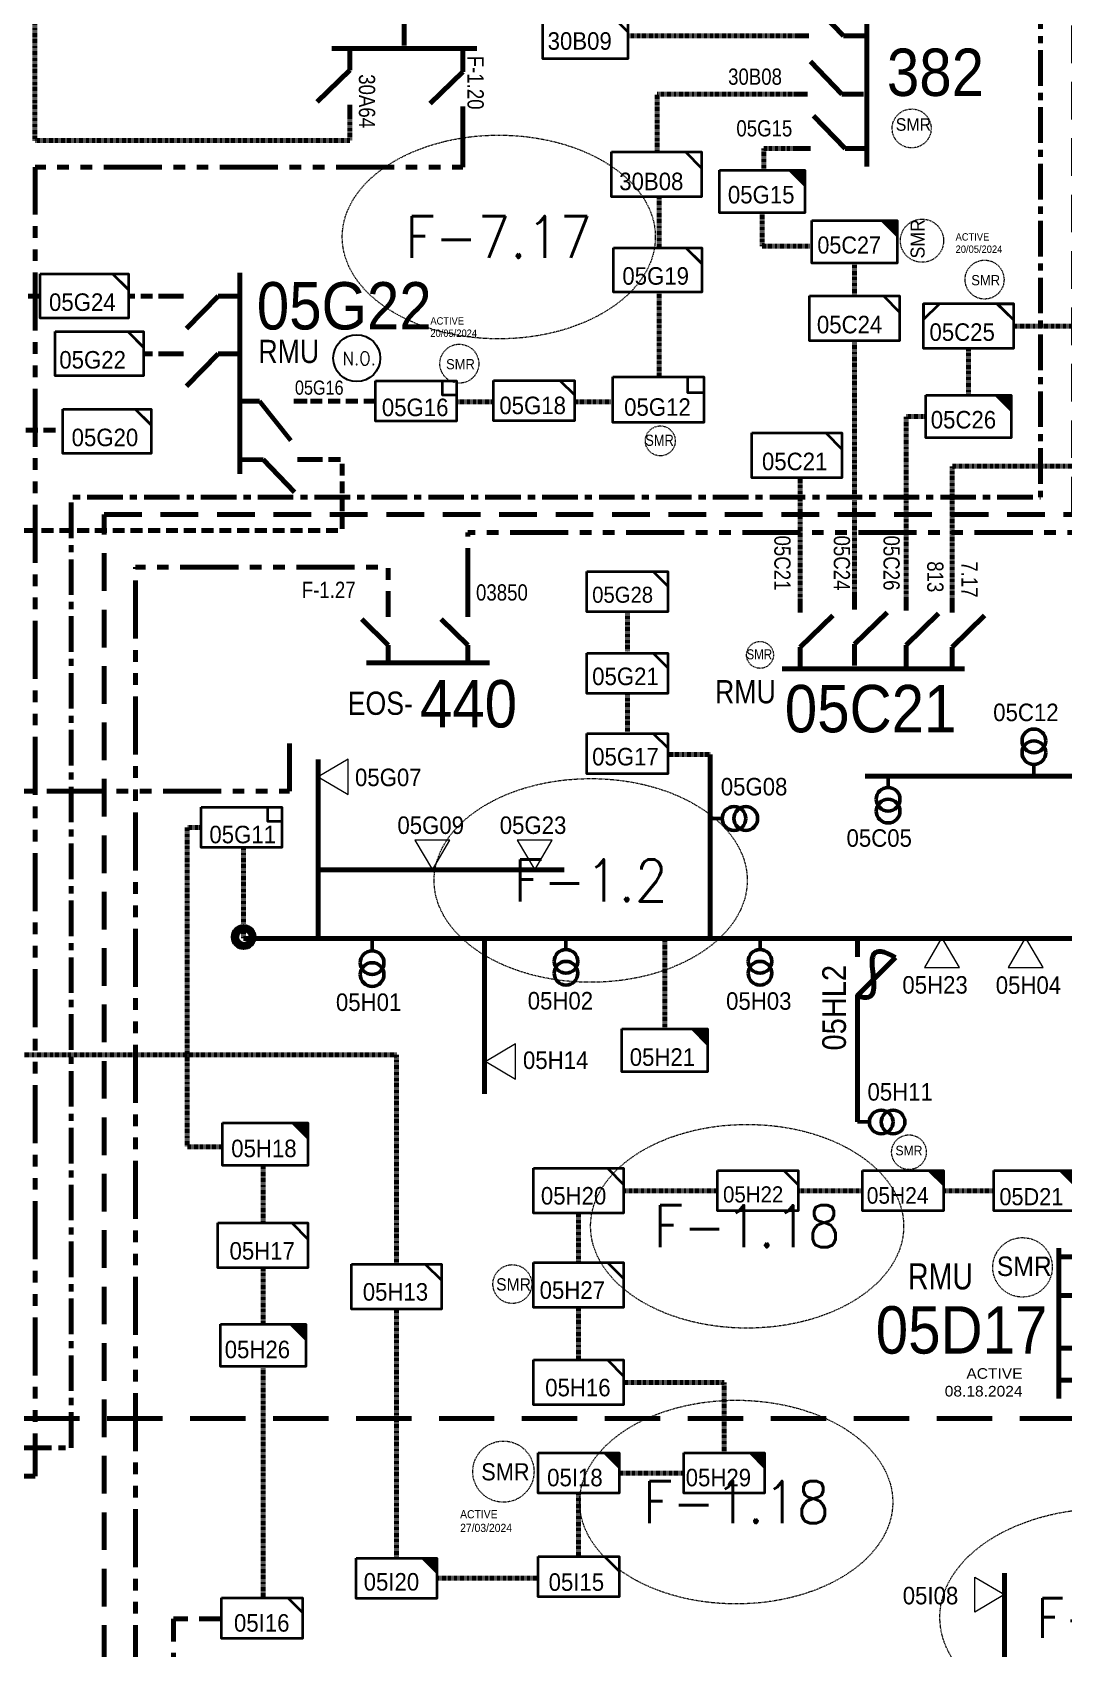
# Model space of a CAD drawing. Header units: metres. Extents: x 65984 to 144644, y -19036 to 23726.
# Drawn here: x 118147.8 to 118365.4, y 20412.6 to 20753.7 of the extents above; entities that cross this region are included whole.
import ezdxf
from ezdxf.enums import TextEntityAlignment as Align

# ---------------------------------------------------------------- set-up
doc = ezdxf.new("R2010")
doc.units = ezdxf.units.M
doc.header["$MEASUREMENT"] = 0
for name, pattern in [('( Center )', [2, 1.25, -0.25, 0.25, -0.25]), ('( Hidden )', [0.375, 0.25, -0.125]), ('( Phantom )', [2.5, 1.25, -0.25, 0.25, -0.25, 0.25, -0.25]), ('DGN Style 3', [0.013877, 0, -0.013877]), ('HIDDEN2', [2381.25, 1587.5, -793.75])]:
    doc.linetypes.add(name, pattern=pattern)
doc.layers.get('0').update_dxf_attribs({"color": 95, "lineweight": 40})
for name, color, linetype, lineweight in [('d_eos', 111, 'Continuous', 40), ('d_eos no', 121, 'Continuous', 40), ('d_fco', 5, 'Continuous', 40), ('d_fco text', 95, 'Continuous', 40), ('d_oh branch', 94, 'Continuous', 40), ('d_switch', 95, 'Continuous', 40), ('d_tf', 1, 'Continuous', 40), ('d_tf no', 6, 'Continuous', 40), ('d_tf_200', 1, 'Continuous', 40), ('d_ug cable', 95, 'Continuous', 40), ('d_ug main line', 95, 'Continuous', 40), ('d_unit sub', 7, 'Continuous', 40), ('FDR  1  05', 172, 'Continuous', 40), ('FDR  1  16', 234, 'Continuous', 40), ('fedr no', 95, 'Continuous', 40), ('Level 37', 7, 'Continuous', 0), ('O H MAIN FEEDER', 4, 'Continuous', 100), ('SW N O', 114, 'Continuous', 30)]:
    doc.layers.add(name, color=color, linetype=linetype, lineweight=lineweight)
doc.styles.add('NASKHF', font='naskhf.shx', dxfattribs={"height": 8})
doc.styles.get("Standard").update_dxf_attribs({"font": 'txt.shx'})
doc.styles.add('Style-Arial', font='arial.ttf')
doc.styles.add('Style-ENGINEERING', font='ENGINEERING.shx')
doc.styles.add('Style-msdefault', font='msdefault.shx')
doc.styles.add('Style-STANDARD', font='STANDARD.shx')

# ---------------------------------------------------------------- blocks, each defined once
blk = doc.blocks.new('TF_8')
at = {"color": 0, "linetype": 'ByBlock', "lineweight": -2}
blk.add_line((6.3, 4.95), (9.9, 1.35), dxfattribs=at)
blk.add_3dface([(-10.1, 4.95), (9.9, 4.95), (9.9, -5.05), (-10.1, -5.05)], dxfattribs=at)
blk = doc.blocks.new('TF3')
at = {"color": 0, "linetype": 'ByBlock', "lineweight": -2}
for p, q in [((11.3, 9), (18.3, 9)), ((18.3, 9), (18.3, 2))]:
    blk.add_line(p, q, dxfattribs=at)
at = {"color": 0, "linetype": 'ByBlock', "lineweight": -2, "flags": 128}
blk.add_lwpolyline([(18.3, 2), (11.3, 2), (11.3, 9)], dxfattribs=at)
at = {"color": 0, "linetype": 'ByBlock', "lineweight": -2}
blk.add_3dface([(-21.7, 9), (18.3, 9), (18.3, -11), (-21.7, -11)], dxfattribs=at)
blk = doc.blocks.new('TFU_25')
at = {"layer": 'd_tf_200', "color": 7, "linetype": 'Continuous', "lineweight": 53}
blk.add_line((0, 10), (0, 0), dxfattribs=at)
at = {"layer": 'd_tf_200', "color": 7, "linetype": 'Continuous', "lineweight": 53, "extrusion": (0, 0, -1)}
for centre in [(0, 30), (0, 20)]:
    blk.add_circle(centre, 10, dxfattribs=at)
blk = doc.blocks.new('exist.us-1000kva')
at = {"color": 0, "linetype": 'ByBlock', "lineweight": -2, "flags": 128}
blk.add_lwpolyline([(39.99, 12.92), (32.8, 20), (40, 20)], close=True, dxfattribs=at)
at = {"color": 0, "linetype": 'ByBlock', "lineweight": -2, "extrusion": (0, 0, -1)}
blk.add_solid([(-39.99, 12.92), (-32.8, 20), (-40, 20)], dxfattribs=at)
at = {"color": 0, "linetype": 'ByBlock', "lineweight": -2, "xscale": 2, "yscale": 2}
blk.add_blockref('TF_8', (20.2, 10.1), dxfattribs=at)
blk = doc.blocks.new('*U679')
at = {"layer": 'd_fco', "color": 7, "linetype": 'Continuous', "lineweight": 100}
blk.add_line((-4.6, 4.21), (-10.13, 4.21), dxfattribs=at)
at = {"layer": 'd_fco', "color": 7, "linetype": 'Continuous', "lineweight": 100, "extrusion": (0, 0, -1), "flags": 128}
blk.add_lwpolyline([(-13.02, 4.21), (-7.07, 4.21), (4.4, -7.26)], dxfattribs=at)
at = {"layer": 'd_fco', "color": 7, "linetype": 'Continuous', "lineweight": 100}
blk.add_open_spline([(-4.4, -7.26), (-13, 7.69), (11.58, -7.67), (7.07, 4.21)], degree=3, dxfattribs=at)
blk = doc.blocks.new('TFU_35')
at = {"layer": 'd_tf_200', "color": 111, "linetype": 'Continuous', "lineweight": 53}
blk.add_line((0, 10), (0, 0), dxfattribs=at)
at = {"layer": 'd_tf_200', "color": 111, "linetype": 'Continuous', "lineweight": 53, "extrusion": (0, 0, -1)}
for centre in [(0, 30), (0, 20)]:
    blk.add_circle(centre, 10, dxfattribs=at)
blk = doc.blocks.new('*U892')
at = {"layer": 'SW N O', "color": 3}
blk.add_circle((0, 0), 16.8, dxfattribs=at)
at = {"layer": 'SW N O', "color": 3, "style": 'Style-STANDARD'}
blk.add_text('N.O.', height=9.6, dxfattribs=at).set_placement((1.7, -0.2), align=Align.MIDDLE_CENTER)
blk = doc.blocks.new('*U1369')
at = {"layer": 'd_eos', "color": 7, "linetype": 'Continuous', "lineweight": 211, "ltscale": 0.514176}
for p, q in [((-1.79, 11.87), (2.52, 16.3)), ((-4.74, 13.55), (-4.74, -16.28)), ((-4.74, 11.87), (-1.79, 11.87)), ((2.93, 11.87), (4.72, 11.87)), ((-1.79, 4.2), (2.52, 8.64)), ((-4.74, 4.2), (-1.79, 4.2)), ((2.93, 4.2), (4.72, 4.2)), ((-1.79, -6.27), (2.52, -1.83)), ((-4.74, -6.27), (-1.79, -6.27)), ((2.93, -6.27), (4.72, -6.27)), ((-1.79, -12.63), (2.52, -8.19)), ((-4.74, -12.63), (-1.79, -12.63)), ((2.93, -12.63), (4.72, -12.63))]:
    blk.add_line(p, q, dxfattribs=at)
blk = doc.blocks.new('*U1649')
at = {"layer": 'd_unit sub', "color": 1, "linetype": 'Continuous', "lineweight": 40, "flags": 128}
blk.add_lwpolyline([(8.54, 1.23), (5.47, 4.25), (8.54, 4.25)], close=True, dxfattribs=at)
at = {"layer": 'd_unit sub', "color": 1, "linetype": 'Continuous', "lineweight": 40, "xscale": 0.8535245333131423, "yscale": 0.8535245333131423, "zscale": 0.3903911822581667, "rotation": 359.9999999999999}
blk.add_blockref('TF_8', (0.09, 0.03), dxfattribs=at)
blk = doc.blocks.new('TRA1_158')
at = {"layer": 'd_tf', "color": 31, "linetype": 'Continuous', "lineweight": 0, "ltscale": 0.000258695, "flags": 128}
blk.add_lwpolyline([(10, -16.98), (0, 0.02), (-10, -16.98)], close=True, dxfattribs=at)
blk = doc.blocks.new('TRA1_157')
at = {"layer": 'd_tf', "color": 31, "linetype": 'Continuous', "lineweight": 0, "ltscale": 0.000258695, "xscale": 1.000046566207833, "yscale": 1.000046566207833, "zscale": 1.000046566207833, "rotation": 180}
blk.add_blockref('TRA1_158', (0, 0), dxfattribs=at)
blk = doc.blocks.new('TRA1_160')
at = {"layer": 'd_tf', "color": 7, "linetype": 'Continuous', "lineweight": 0, "ltscale": 0.000258695, "flags": 128}
blk.add_lwpolyline([(10, -16.98), (0, 0.02), (-10, -16.98)], close=True, dxfattribs=at)
blk = doc.blocks.new('TRA1_159')
at = {"layer": 'd_tf', "color": 7, "linetype": 'Continuous', "lineweight": 0, "ltscale": 0.000258695, "xscale": 1.000046566207833, "yscale": 1.000046566207833, "zscale": 1.000046566207833, "rotation": 180}
blk.add_blockref('TRA1_160', (0, 0), dxfattribs=at)
blk = doc.blocks.new('*U2171')
at = {"layer": 'd_unit sub', "color": 13, "linetype": 'Continuous', "lineweight": 40, "flags": 128}
blk.add_lwpolyline([(8.54, 1.23), (5.47, 4.25), (8.54, 4.25)], close=True, dxfattribs=at)
at = {"layer": 'd_unit sub', "color": 13, "linetype": 'Continuous', "lineweight": 40, "xscale": 0.8535245333131423, "yscale": 0.8535245333131423, "zscale": 0.3903911822581667, "rotation": 359.9999999999999}
blk.add_blockref('TF_8', (0.09, 0.03), dxfattribs=at)
blk = doc.blocks.new('*U2269')
at = {"layer": 'd_unit sub', "color": 2, "linetype": 'Continuous', "lineweight": 40, "flags": 128}
for points in [[(-9.48, 1.38), (-6.07, 4.73), (-9.48, 4.73)], [(9.49, 1.32), (6.02, 4.73), (9.5, 4.73)]]:
    blk.add_lwpolyline(points, close=True, dxfattribs=at)
at = {"layer": 'd_unit sub', "color": 2, "linetype": 'Continuous', "lineweight": 40, "xscale": 0.94866334575076, "yscale": 0.94866334575076, "zscale": 0.4267622666565712, "rotation": 359.9999999999999}
blk.add_blockref('TF_8', (0.1, 0.04), dxfattribs=at)

msp = doc.modelspace()

# ---------------------------------------------------------------- linework, layer by layer
at = {"layer": 'd_eos', "color": 2, "linetype": 'Continuous', "lineweight": 211, "ltscale": 0.625574}
for p, q in [((118318.88, 20752.97), (118312.22, 20759.83)), ((118323.8, 20755.97), (118323.8, 20725.37)), ((118323.44, 20752.97), (118318.88, 20752.97)), ((118318.58, 20740.64), (118311.92, 20747.5)), ((118323.13, 20740.64), (118318.58, 20740.64)), ((118319.24, 20729.17), (118312.58, 20736.03)), ((118323.8, 20729.17), (118319.24, 20729.17)), ((118309.77, 20623.92), (118316.64, 20630.58)), ((118321.24, 20624.58), (118328.11, 20631.24)), ((118332.12, 20624.35), (118338.98, 20631.01)), ((118341.83, 20623.92), (118348.69, 20630.58)), ((118309.77, 20619.36), (118309.77, 20623.92)), ((118321.24, 20620.02), (118321.24, 20624.58)), ((118332.12, 20619.79), (118332.12, 20624.35)), ((118341.83, 20619.36), (118341.83, 20623.92)), ((118344.41, 20619.36), (118305.98, 20619.36))]:
    msp.add_line(p, q, dxfattribs=at)
at = {"layer": 'd_eos', "color": 1, "linetype": 'Continuous', "lineweight": 211, "ltscale": 0.625574}
for p, q in [((118226.23, 20750.93), (118226.23, 20755.49)), ((118311.58, 20752.97), (118308.82, 20752.97)), ((118241.57, 20750.26), (118210.97, 20750.26)), ((118214.76, 20750.27), (118214.76, 20745.71)), ((118238.57, 20749.9), (118238.57, 20745.35)), ((118214.76, 20745.71), (118207.9, 20739.05)), ((118238.57, 20745.35), (118231.7, 20738.69)), ((118214.76, 20738.41), (118214.76, 20735.65)), ((118238.57, 20738.05), (118238.57, 20735.28)), ((118311.28, 20740.64), (118308.51, 20740.64)), ((118311.95, 20729.17), (118309.18, 20729.17)), ((118191.53, 20660.5), (118191.53, 20702.91)), ((118179.68, 20698.02), (118176.91, 20698.02)), ((118186.97, 20698.01), (118180.31, 20691.15)), ((118191.53, 20698.02), (118186.97, 20698.02)), ((118179.68, 20685.85), (118176.91, 20685.85)), ((118186.97, 20685.85), (118180.31, 20678.99)), ((118191.53, 20685.85), (118186.97, 20685.85)), ((118191.11, 20675.83), (118195.67, 20675.83)), ((118195.67, 20675.83), (118202.33, 20667.51)), ((118202.97, 20675.83), (118205.73, 20675.83)), ((118191.89, 20663.49), (118196.45, 20663.5)), ((118196.45, 20663.5), (118203.11, 20656.63)), ((118203.74, 20663.5), (118206.51, 20663.5)), ((118309.77, 20631.21), (118309.77, 20633.98)), ((118321.24, 20631.88), (118321.24, 20634.64)), ((118332.12, 20631.65), (118332.12, 20634.41)), ((118341.83, 20631.21), (118341.83, 20633.98))]:
    msp.add_line(p, q, dxfattribs=at)
at = {"layer": 'd_eos', "color": 7, "linetype": 'Continuous', "lineweight": 211, "ltscale": 0.54966}
for p, q in [((118222.88, 20630.32), (118222.88, 20632.59)), ((118239.63, 20630.32), (118239.63, 20632.59)), ((118222.88, 20624.36), (118217.27, 20629.8)), ((118239.63, 20624.36), (118234.02, 20629.8)), ((118222.88, 20620.63), (118222.88, 20624.36)), ((118239.63, 20620.63), (118239.63, 20624.36)), ((118218.3, 20620.63), (118244.21, 20620.63))]:
    msp.add_line(p, q, dxfattribs=at)
at = {"layer": 'd_oh branch', "color": 7, "linetype": 'Continuous', "lineweight": 100}
for p, q in [((118208.11, 20600.22), (118208.11, 20562.46)), ((118290.8, 20562.46), (118290.8, 20601.27)), ((118208.11, 20576.92), (118259.96, 20576.92)), ((118243.17, 20562.46), (118243.17, 20529.62)), ((118321.87, 20523.71), (118321.86, 20547.58))]:
    msp.add_line(p, q, dxfattribs=at)
at = {"layer": 'd_oh branch', "color": 111, "linetype": 'Continuous', "lineweight": 100}
msp.add_line((118323.47, 20596.72), (118393.47, 20596.72), dxfattribs=at)
at = {"layer": 'd_oh branch', "color": 31, "linetype": 'Continuous', "lineweight": 100}
msp.add_line((118352.87, 20380.54), (118352.87, 20428.51), dxfattribs=at)
at = {"layer": 'd_ug cable', "color": 1, "linetype": 'DGN Style 3', "lineweight": 158}
for p, q in [((118321.24, 20704.98), (118321.24, 20698.06)), ((118321.24, 20688.56), (118321.24, 20634.64)), ((118309.77, 20633.98), (118309.77, 20659.63))]:
    msp.add_line(p, q, dxfattribs=at)
at = {"layer": 'd_ug cable', "color": 13, "linetype": '( Hidden )', "lineweight": 158, "ltscale": 10}
msp.add_line((118176.91, 20685.85), (118171.27, 20685.85), dxfattribs=at)
at = {"layer": 'd_ug cable', "color": 7, "linetype": 'DGN Style 3', "lineweight": 100}
for p, q in [((118273.31, 20631.37), (118273.31, 20622.95)), ((118273.31, 20614.13), (118273.31, 20605.72)), ((118290.8, 20601.27), (118281.85, 20601.27)), ((118192.35, 20581.62), (118192.35, 20562.46)), ((118281.25, 20562.46), (118281.25, 20543.34)), ((118196.46, 20502.45), (118196.46, 20514.4)), ((118196.46, 20481.07), (118196.46, 20492.94)), ((118196.46, 20423.26), (118196.46, 20472.07))]:
    msp.add_line(p, q, dxfattribs=at)
at = {"layer": 'd_ug cable', "color": 180, "linetype": 'DGN Style 3', "lineweight": 100}
for p, q in [((118322.91, 20509.21), (118309.38, 20509.21)), ((118263.03, 20494.06), (118263.03, 20504.5)), ((118224.6, 20484.23), (118224.6, 20431.67)), ((118271.56, 20449.62), (118285.19, 20449.62)), ((118233.14, 20427.41), (118254.49, 20427.41))]:
    msp.add_line(p, q, dxfattribs=at)
at = {"layer": 'd_ug cable', "color": 1, "linetype": 'DGN Style 3', "lineweight": 100, "flags": 128}
for points in [[(114677.82, 20018.71), (114677.82, 19903.39), (115244.76, 19903.39), (115244.76, 20560.1), (115296.31, 20560.1), (115296.31, 20924.47), (118370.71, 20924.47), (118370.71, 20662.09), (118341.83, 20662.09), (118341.83, 20633.98)], [(118273.41, 20752.97), (118308.82, 20752.97)], [(118308.51, 20740.64), (118279.63, 20740.64), (118279.63, 20728.45)], [(118310.56, 20729.17), (118302.11, 20729.17), (118302.11, 20724.6)], [(118280.02, 20718.95), (118280.02, 20708.2)], [(118301.73, 20715.6), (118301.73, 20708.59), (118312.24, 20708.59)], [(118280.02, 20699.05), (118280.02, 20680.96)], [(118345.26, 20686.94), (118345.26, 20677.11)], [(118270.23, 20675.72), (118262.2, 20675.72)]]:
    msp.add_lwpolyline(points, dxfattribs=at)
at = {"layer": 'd_ug cable', "color": 253, "linetype": 'DGN Style 3', "lineweight": 100, "flags": 128}
msp.add_lwpolyline([(118214.76, 20737.03), (118214.76, 20730.86), (118148.31, 20730.86), (118148.31, 20760.84), (118066.75, 20760.84), (118066.75, 20756.43)], dxfattribs=at)
at = {"layer": 'd_ug cable', "color": 13, "linetype": '( Hidden )', "lineweight": 158, "ltscale": 10, "flags": 128}
for points in [[(118149.42, 20698.02), (118130.2, 20698.02), (118130.2, 20669.7), (118154.19, 20669.7)], [(118176.91, 20698.02), (118168.08, 20698.02)], [(118206.51, 20663.5), (118213.16, 20663.5), (118213.16, 20648.57), (118123.99, 20648.57), (118123.99, 20648.57)]]:
    msp.add_lwpolyline(points, dxfattribs=at)
at = {"layer": 'd_ug cable', "color": 1, "linetype": 'DGN Style 3', "lineweight": 158, "flags": 128}
for points in [[(118354.75, 20691.69), (118385.65, 20691.69), (118385.65, 20699.75), (118412.15, 20699.75)], [(118332.12, 20634.41), (118332.12, 20672.61), (118336.26, 20672.61)]]:
    msp.add_lwpolyline(points, dxfattribs=at)
at = {"layer": 'd_ug cable', "color": 1, "linetype": '( Hidden )', "lineweight": 158, "ltscale": 10, "flags": 128}
msp.add_lwpolyline([(118220.2, 20675.83), (118205.73, 20675.83)], dxfattribs=at)
at = {"layer": 'd_ug cable', "color": 2, "linetype": 'DGN Style 3', "lineweight": 100, "flags": 128}
msp.add_lwpolyline([(118245.11, 20675.72), (118237.26, 20675.72)], dxfattribs=at)
at = {"layer": 'd_ug cable', "color": 7, "linetype": 'DGN Style 3', "lineweight": 100, "flags": 128}
msp.add_lwpolyline([(118187.92, 20518.46), (118180.45, 20518.46), (118180.45, 20585.88), (118183.36, 20585.88)], dxfattribs=at)
at = {"layer": 'd_ug cable', "color": 180, "linetype": 'DGN Style 3', "lineweight": 100, "flags": 128}
for points in [[(118120.77, 20537.91), (118224.59, 20537.91), (118224.59, 20493.73)], [(118272.52, 20509.21), (118292.31, 20509.21)], [(118339.97, 20509.21), (118350.6, 20509.21)], [(118263.02, 20473.48), (118263.02, 20484.56)], [(118293.73, 20453.88), (118293.73, 20468.73), (118272.52, 20468.73)], [(118263.02, 20445.35), (118263.02, 20431.99)]]:
    msp.add_lwpolyline(points, dxfattribs=at)
at = {"layer": 'd_ug cable', "color": 7, "linetype": 'HIDDEN2', "lineweight": 158, "ltscale": 0.003}
msp.add_lwpolyline([(118187.71, 20418.85), (118177.59, 20418.85), (118177.59, 20328.32)], dxfattribs=at)
at = {"layer": 'd_ug cable', "color": 2, "linetype": 'DGN Style 3', "lineweight": 13}
for centre, radius in [((118333.29, 20733.4), 4.11), ((118335.47, 20709.71), 4.56), ((118348.67, 20701.5), 4.11), ((118237.86, 20683.76), 4.11), ((118280.26, 20667.46), 3.16), ((118301.3, 20622.29), 2.84), ((118332.72, 20517.34), 3.66), ((118356.68, 20493.03), 6.28), ((118249.05, 20489.5), 4.1), ((118247.16, 20449.92), 6.46)]:
    msp.add_circle(centre, radius, dxfattribs=at)
at = {"layer": 'd_ug main line', "color": 34, "linetype": 'HIDDEN2', "lineweight": 140, "ltscale": 0.00735}
msp.add_lwpolyline([(117180.9, 20832.41), (117211.51, 20832.41), (117211.51, 20879.38), (117686.25, 20879.38), (117686.25, 20517.55), (117686.31, 20461.65), (117726.01, 20461.16), (118587.92, 20461.16)], dxfattribs=at)
at = {"layer": 'd_ug main line', "color": 234, "linetype": '( Phantom )', "lineweight": 140, "ltscale": 9.8, "flags": 128}
msp.add_lwpolyline([(118239.63, 20632.59), (118239.63, 20648.15), (118374.8, 20648.15), (118374.8, 20880.17)], dxfattribs=at)
at = {"layer": 'd_ug main line', "color": 160, "linetype": 'HIDDEN2', "lineweight": 140, "ltscale": 0.005}
msp.add_lwpolyline([(118162.94, 20290.51), (118162.94, 20651.95), (118367.4, 20651.95), (118367.4, 20866.48), (118478.22, 20866.48)], dxfattribs=at)
at = {"layer": 'd_ug main line', "color": 253, "linetype": '( Phantom )', "lineweight": 158, "ltscale": 9.8, "flags": 128}
for points in [[(118238.57, 20735.28), (118238.57, 20725.25), (118148.37, 20725.25), (118148.37, 20448.98)], [(118202.06, 20603.56), (118202.06, 20593.52), (118111.87, 20593.52), (118111.87, 20317.26)], [(117928.2, 20317.35), (117928.2, 20448.98), (118148.37, 20448.98)]]:
    msp.add_lwpolyline(points, dxfattribs=at)
at = {"layer": 'd_ug main line', "color": 234, "linetype": '( Phantom )', "lineweight": 158, "ltscale": 9.8, "flags": 128}
msp.add_lwpolyline([(118169.55, 20282.76), (118169.55, 20640.82), (118222.88, 20640.82), (118222.88, 20631.15)], dxfattribs=at)
at = {"layer": 'FDR  1  16', "color": 74, "linetype": '( Center )', "lineweight": 200, "ltscale": 6, "flags": 128}
for points in [[(118155.94, 20454.96), (118155.94, 20655.56), (118360.5, 20655.56), (118360.5, 20799.75), (118331.88, 20799.75)], [(117920.47, 20306.78), (117920.47, 20454.96), (118155.94, 20454.96)]]:
    msp.add_lwpolyline(points, dxfattribs=at)
at = {"layer": 'fedr no', "color": 1, "linetype": 'DGN Style 3', "lineweight": 13}
msp.add_ellipse((118246.19, 20710.49), major_axis=(33.02, 0), ratio=0.651175, dxfattribs=at)
at = {"layer": 'fedr no', "color": 7, "linetype": 'DGN Style 3', "lineweight": 13}
msp.add_ellipse((118265.57, 20574.69), major_axis=(33.02, 0), ratio=0.651175, dxfattribs=at)
at = {"layer": 'fedr no', "color": 82, "linetype": 'DGN Style 3', "lineweight": 13, "true_color": 0x1dc70e}
for centre, major_axis in [((118298.58, 20501.7), (33.02, 0)), ((118296.28, 20443.49), (33.02, 0)), ((118374.58, 20419.17), (35.33, 0))]:
    msp.add_ellipse(centre, major_axis=major_axis, ratio=0.651175, dxfattribs=at)
at = {"layer": 'O H MAIN FEEDER', "color": 7, "lineweight": 211, "ltscale": 0.488306}
msp.add_line((118377.66, 20562.46), (118192.35, 20562.46), dxfattribs=at)
at = {"layer": 'O H MAIN FEEDER', "color": 140, "lineweight": 211, "ltscale": 0.498271, "flags": 128}
msp.add_lwpolyline([(118309.77, 20659.63), (118309.77, 20659.29)], dxfattribs=at)
at = {"layer": 'O H MAIN FEEDER', "color": 7, "lineweight": 211, "ltscale": 0.488306}
for centre, radius in [((118192.35, 20562.74), 2.21), ((118192.43, 20562.75), 1.55)]:
    msp.add_circle(centre, radius, dxfattribs=at)

# ---------------------------------------------------------------- block references
at = {"layer": 'd_eos', "color": 7, "linetype": 'Continuous', "lineweight": 211, "ltscale": 0.514176, "xscale": 1.062791307725151, "yscale": 1.062791307725151, "zscale": 1.062791307725151}
msp.add_blockref('*U1369', (118369.35, 20482.65), dxfattribs=at)
at = {"layer": 'd_fco', "color": 7, "linetype": 'Continuous', "lineweight": 100, "extrusion": (0, 0, -1), "xscale": 0.7, "yscale": 0.7, "zscale": 0.7, "rotation": 270.0355421371781}
msp.add_blockref('*U679', (-118324.81, 20555.33), dxfattribs=at)
at = {"layer": 'd_tf', "color": 7, "linetype": 'Continuous', "lineweight": 0, "ltscale": 0.000258695, "xscale": 0.37, "yscale": 0.37, "zscale": 0.37}
for p, rotation in [((118208.12, 20596.55), 269.9999999999999), ((118339.69, 20562.61), 180), ((118357.33, 20562.61), 180), ((118243.46, 20536.48), 270)]:
    msp.add_blockref('TRA1_159', p, dxfattribs=dict(at, rotation=rotation))
for p in [(118232.18, 20576.93), (118253.78, 20576.93)]:
    msp.add_blockref('TRA1_159', p, dxfattribs=at)
at = {"layer": 'd_tf', "color": 31, "linetype": 'Continuous', "lineweight": 0, "ltscale": 0.000258695, "extrusion": (0, 0, -1), "xscale": 0.37, "yscale": 0.37, "zscale": 0.37, "rotation": 270}
msp.add_blockref('TRA1_157', (-118352.87, 20423.96), dxfattribs=at)
at = {"layer": 'd_tf_200', "color": 111, "linetype": 'Continuous', "lineweight": 53, "extrusion": (0, 0, -1), "xscale": 0.25, "yscale": 0.25, "zscale": 0.25, "rotation": 359.9999999999999}
msp.add_blockref('TFU_35', (-118359.07, 20596.65), dxfattribs=at)
at = {"layer": 'd_tf_200', "color": 111, "linetype": 'Continuous', "lineweight": 53, "xscale": 0.25, "yscale": 0.25, "zscale": 0.25, "rotation": 179.9999999999998}
msp.add_blockref('TFU_35', (118328.32, 20596.82), dxfattribs=at)
at = {"layer": 'd_tf_200', "color": 7, "linetype": 'Continuous', "lineweight": 53, "extrusion": (0, 0, -1), "xscale": 0.25, "yscale": 0.25, "zscale": 0.25}
for p, rotation in [((-118290.8, 20587.76), 89.99999999999997), ((-118321.87, 20523.71), 89.99999999999984)]:
    msp.add_blockref('TFU_25', p, dxfattribs=dict(at, rotation=rotation))
at = {"layer": 'd_tf_200', "color": 7, "linetype": 'Continuous', "lineweight": 53, "xscale": 0.25, "yscale": 0.25, "zscale": 0.25, "rotation": 179.9999999999999}
for p in [(118219.46, 20562.33), (118260.36, 20562.61), (118301.3, 20562.61)]:
    msp.add_blockref('TFU_25', p, dxfattribs=at)
at = {"layer": 'd_unit sub', "color": 1, "linetype": 'Continuous', "lineweight": 40, "rotation": 359.9999999999999}
for name, p, xscale, yscale, zscale in [('TF_8', (118264.54, 20752.61), 0.8960473593187147, 0.8960473593187147, 0.4267622666565712), ('TF_8', (118279.57, 20723.75), 0.9499999999999998, 0.9499999999999998, 0.4267622666565712), ('TF_8', (118253.72, 20676.01), 0.8535245333131425, 0.8535245333131425, 0.4267622666565712), ('TF3', (118280.65, 20676.63), 0.4805018921152805, 0.4805018921152805, 0.1300771388769227)]:
    msp.add_blockref(name, p, dxfattribs=dict(at, xscale=xscale, yscale=yscale, zscale=zscale))
at = {"layer": 'd_unit sub', "color": 1, "linetype": 'Continuous', "lineweight": 40, "xscale": 1.093165742597004, "yscale": 1.093165742597004, "zscale": 1.093165742597004}
msp.add_blockref('*U1649', (118279.7, 20703.56), dxfattribs=at)
at = {"layer": 'd_unit sub', "color": 13, "linetype": 'Continuous', "lineweight": 40, "xscale": 1.093165742597004, "yscale": 1.093165742597004, "zscale": 1.093165742597004}
for p in [(118158.74, 20698.04), (118161.93, 20685.87), (118163.51, 20669.49)]:
    msp.add_blockref('*U2171', p, dxfattribs=at)
at = {"layer": 'd_unit sub', "color": 2, "linetype": 'Continuous', "lineweight": 40}
msp.add_blockref('*U2269', (118345.26, 20691.69), dxfattribs=at)
at = {"layer": 'd_unit sub', "color": 2, "linetype": 'Continuous', "lineweight": 40, "xscale": 0.4266530155163069, "yscale": 0.4266530155163069, "zscale": 0.1300771388769227, "rotation": 359.9999999999999}
msp.add_blockref('TF3', (118229.46, 20676.29), dxfattribs=at)
at = {"layer": 'FDR  1  05', "color": 1, "linetype": 'Continuous', "lineweight": 40, "zscale": 0.4267622666565712, "rotation": 359.9999999999999}
for name, p, xscale, yscale in [('exist.us-1000kva', (118292.73, 20715.6), 0.45, 0.45), ('TF_8', (118321.34, 20693.35), 0.9499999999999998, 0.9499999999999998), ('exist.us-1000kva', (118336.26, 20668.11), 0.45, 0.45), ('TF_8', (118309.18, 20664.43), 0.9499999999999998, 0.9499999999999998)]:
    msp.add_blockref(name, p, dxfattribs=dict(at, xscale=xscale, yscale=yscale))
at = {"layer": 'FDR  1  05', "color": 2, "linetype": 'Continuous', "lineweight": 40, "zscale": 0.4267622666565712, "rotation": 359.9999999999999}
for p, xscale, yscale in [((118312.24, 20704.98), 0.45, 0.45), ((118254.49, 20445.35), 0.4267622666565712, 0.4267622666565712)]:
    msp.add_blockref('exist.us-1000kva', p, dxfattribs=dict(at, xscale=xscale, yscale=yscale))
at = {"layer": 'FDR  1  05', "color": 7, "linetype": 'Continuous', "lineweight": 40, "rotation": 359.9999999999999}
for name, p, xscale, yscale, zscale in [('TF_8', (118273.4, 20635.68), 0.8535245333131425, 0.8535245333131425, 0.4267622666565712), ('TF_8', (118273.4, 20618.44), 0.8535245333131425, 0.8535245333131425, 0.4267622666565712), ('TF_8', (118273.4, 20601.49), 0.8535245333131425, 0.8535245333131425, 0.4267622666565712), ('TF3', (118192.62, 20586.31), 0.4266530155163069, 0.4266530155163069, 0.1300771388769227), ('exist.us-1000kva', (118272.16, 20534.3), 0.4523019561862487, 0.4523019561862487, 0.4267622666565712), ('exist.us-1000kva', (118187.92, 20514.51), 0.45, 0.45, 0.4267622666565712), ('TF_8', (118196.52, 20497.73), 0.95, 0.95, 0.4267622666565712), ('exist.us-1000kva', (118187.46, 20472.07), 0.45, 0.45, 0.4267622666565712), ('TF_8', (118196.33, 20419.03), 0.8535245333131425, 0.8535245333131425, 0.4267622666565712)]:
    msp.add_blockref(name, p, dxfattribs=dict(at, xscale=xscale, yscale=yscale, zscale=zscale))
at = {"layer": 'FDR  1  05', "color": 180, "linetype": 'Continuous', "lineweight": 40, "zscale": 0.4267622666565712, "rotation": 359.9999999999999}
for name, p, xscale, yscale in [('TF_8', (118263.12, 20509.26), 0.9499999999999998, 0.9499999999999998), ('TF_8', (118300.93, 20509.26), 0.8535245333131425, 0.8535245333131425), ('exist.us-1000kva', (118322.91, 20504.95), 0.4267622666565712, 0.4267622666565712), ('exist.us-1000kva', (118350.6, 20504.95), 0.4267622666565712, 0.4267622666565712), ('TF_8', (118224.69, 20489.02), 0.9499999999999998, 0.9499999999999998), ('TF_8', (118263.12, 20489.36), 0.9499999999999998, 0.9499999999999998), ('TF_8', (118263.12, 20468.78), 0.9499999999999998, 0.9499999999999998), ('exist.us-1000kva', (118285.19, 20445.35), 0.4267622666565712, 0.4267622666565712), ('exist.us-1000kva', (118216.07, 20423.14), 0.4267622666565712, 0.4267622666565712), ('TF_8', (118263.11, 20427.77), 0.8535245333131425, 0.8535245333131425)]:
    msp.add_blockref(name, p, dxfattribs=dict(at, xscale=xscale, yscale=yscale))
at = {"layer": 'SW N O', "color": 3, "xscale": 0.2950694635422144, "yscale": 0.2950694635422144, "zscale": 0.2950694635422144}
msp.add_blockref('*U892', (118216.23, 20684.92), dxfattribs=at)

# ---------------------------------------------------------------- texts
at = {"color": 4, "insert": (118356.68, 20465.74), "char_height": 2.2422, "attachment_point": 9}
msp.add_mtext('\\FENGINEERING;\\H1x;\\W1.09375;ACTIVE\\P08.18.2024', dxfattribs=at)
at = {"layer": 'd_eos no', "color": 2, "linetype": 'Continuous', "lineweight": 140, "style": 'Style-Arial', "width": 0.88}
for s, p in [('382', (118328.06, 20750.25)), ('05C21', (118306.52, 20615.95))]:
    msp.add_text(s, height=10, dxfattribs=at).set_placement(p, align=Align.TOP_LEFT)
at = {"layer": 'd_eos no', "color": 1, "linetype": 'Continuous', "lineweight": 140, "style": 'Style-Arial', "width": 0.88}
msp.add_text('05G22', height=10, dxfattribs=at).set_placement((118195.13, 20700.97), align=Align.TOP_LEFT)
at = {"layer": 'd_eos no', "color": 7, "linetype": 'Continuous', "lineweight": 140, "style": 'Style-Arial', "width": 0.88}
msp.add_text('440', height=10, dxfattribs=at).set_placement((118229.53, 20616.97), align=Align.TOP_LEFT)
at = {"layer": 'd_eos no', "color": 2, "linetype": 'Continuous', "lineweight": 53, "style": 'Style-msdefault', "width": 0.818182}
msp.add_text('RMU', height=5.5, dxfattribs=at).set_placement((118332.52, 20493.88), align=Align.TOP_LEFT)
at = {"layer": 'd_eos no', "color": 2, "linetype": 'Continuous', "lineweight": 140, "insert": (118325.71, 20484.83), "char_height": 10, "attachment_point": 1, "style": 'NASKHF'}
msp.add_mtext('\\fArial|b0|i0|c178178|p39;\\H1x;\\W0.88;05D17\\P', dxfattribs=at)
at = {"layer": 'd_fco text', "color": 7, "linetype": 'Continuous', "lineweight": 80, "style": 'Style-msdefault', "width": 0.916667}
msp.add_text('05HL2', height=4.998, rotation=90, dxfattribs=at).set_placement((118314.43, 20538.8), align=Align.TOP_LEFT)
at = {"layer": 'd_switch', "color": 1, "linetype": 'Continuous', "lineweight": 30, "style": 'Style-ENGINEERING', "width": 0.857143}
for s, p in [('30A64', (118220.1, 20744.85)), ('05C21', (118307.74, 20647.48)), ('05C24', (118320.28, 20647.48)), ('05C26', (118330.76, 20647.48)), ('813', (118340, 20642.05)), ('7.17', (118347.22, 20642.05))]:
    msp.add_text(s, height=3.43, rotation=270, dxfattribs=at).set_placement(p, align=Align.TOP_LEFT)
for s, height, p in [('30B08', 3.43, (118294.56, 20746.05)), ('05G16', 2.982, (118203.18, 20680.19))]:
    msp.add_text(s, height=height, dxfattribs=at).set_placement(p, align=Align.TOP_LEFT)
msp.add_text('05G15', height=3.43, dxfattribs=at).set_placement((118308.11, 20735.14), align=Align.TOP_RIGHT)
at = {"layer": 'd_switch', "color": 234, "linetype": 'Continuous', "lineweight": 30, "style": 'Style-ENGINEERING', "width": 0.857143}
for s, p in [('F-1.27', (118204.62, 20637.74)), ('03850', (118241.38, 20637.19))]:
    msp.add_text(s, height=3.43, dxfattribs=at).set_placement(p, align=Align.TOP_LEFT)
at = {"layer": 'd_switch', "color": 1, "linetype": 'Continuous', "lineweight": 30, "insert": (118243.01, 20748.75), "char_height": 3.43, "attachment_point": 1, "rotation": 270, "style": 'NASKHF'}
msp.add_mtext('\\FENGINEERING;\\H1x;\\W0.857143;F-1.20\\P', dxfattribs=at)
at = {"layer": 'd_tf no', "color": 1, "linetype": 'Continuous', "lineweight": 40, "style": 'Style-msdefault', "width": 0.945946}
for s, height, p in [('30B09', 3.7, (118256.49, 20753.71)), ('SMR', 2.658, (118329.93, 20735.57)), ('30B08', 3.7, (118271.6, 20724.07)), ('05G15', 3.7, (118294.52, 20721.27)), ('05G19', 3.7, (118272.26, 20704.12)), ('SMR', 2.163, (118345.87, 20702.46)), ('05C24', 3.7, (118313.3, 20693.86)), ('SMR', 2.163, (118235.06, 20684.73)), ('05G18', 3.7, (118246.3, 20676.8)), ('05G12', 3.7, (118272.63, 20676.45)), ('05C26', 3.7, (118337.32, 20673.78)), ('05C21', 3.7, (118301.71, 20664.97)), ('SMR', 2.028, (118329.87, 20518.69)), ('SMR', 4.116, (118351.26, 20495.32)), ('SMR', 2.613, (118245.62, 20490.74)), ('SMR', 3.625, (118242.49, 20451.69))]:
    msp.add_text(s, height=height, dxfattribs=at).set_placement(p, align=Align.TOP_LEFT)
msp.add_text('SMR', height=2.953, rotation=90, dxfattribs=at).set_placement((118333.06, 20705.96), align=Align.TOP_LEFT)
at = {"layer": 'd_tf no', "color": 2, "linetype": 'Continuous', "lineweight": 40, "style": 'Style-msdefault', "width": 0.945946}
for s, height, p in [('05C27', 3.598, (118313.4, 20710.6)), ('05C25', 3.7, (118337.05, 20692.27)), ('05G16', 3.7, (118221.52, 20676.38))]:
    msp.add_text(s, height=height, dxfattribs=at).set_placement(p, align=Align.TOP_LEFT)
at = {"layer": 'd_tf no', "color": 13, "linetype": 'Continuous', "lineweight": 40, "style": 'Style-msdefault', "width": 0.945946}
for s, p in [('05G24', (118151.3, 20698.59)), ('05G22', (118153.47, 20686.42)), ('05G20', (118156.07, 20670.04))]:
    msp.add_text(s, height=3.7, dxfattribs=at).set_placement(p, align=Align.TOP_LEFT)
at = {"layer": 'd_tf no', "color": 7, "linetype": 'Continuous', "lineweight": 40, "style": 'Style-msdefault', "width": 0.945946}
for s, height, p in [('05G28', 3.382, (118265.89, 20636.68)), ('05G21', 3.7, (118265.89, 20619.61)), ('05G17', 3.7, (118265.89, 20602.66)), ('05G07', 3.7, (118215.85, 20598.29)), ('05G08', 3.7, (118293.02, 20596.33)), ('05G09', 3.7, (118224.8, 20588.2)), ('05G23', 3.7, (118246.39, 20588.2)), ('05G11', 3.7, (118185.13, 20586.23)), ('05H23', 3.7, (118331.33, 20554.5)), ('05H04', 3.7, (118351.03, 20554.45)), ('05H01', 3.7, (118211.83, 20550.84)), ('05H02', 3.7, (118252.29, 20551.15)), ('05H03', 3.7, (118294.14, 20551.09)), ('05H14', 3.7, (118251.29, 20538.6)), ('05H21', 3.7, (118273.81, 20539.26)), ('05H11', 3.7, (118323.97, 20531.92)), ('05H18', 3.7, (118189.74, 20519.98)), ('05H17', 3.7, (118189.38, 20498.36)), ('05H26', 3.7, (118188.36, 20477.55)), ('05I16', 3.7, (118190.32, 20419.84))]:
    msp.add_text(s, height=height, dxfattribs=at).set_placement(p, align=Align.TOP_LEFT)
at = {"layer": 'd_tf no', "color": 111, "linetype": 'Continuous', "lineweight": 40, "style": 'Style-msdefault', "width": 0.945946}
msp.add_text('05C12', height=3.7, dxfattribs=at).set_placement((118350.5, 20612.01), align=Align.TOP_LEFT)
msp.add_text('05C05', height=3.7, dxfattribs=at).set_placement((118319.55, 20581.79))
at = {"layer": 'd_tf no', "color": 180, "linetype": 'Continuous', "lineweight": 40, "style": 'Style-msdefault', "width": 0.945946}
for s, height, p in [('05H20', 3.7, (118255.07, 20509.99)), ('05H22', 3.408, (118293.5, 20510.13)), ('05H24', 3.498, (118323.81, 20509.96)), ('05D21', 3.616, (118351.8, 20509.76)), ('05H13', 3.7, (118217.49, 20489.7)), ('05H27', 3.7, (118254.8, 20490.08)), ('05H16', 3.7, (118255.98, 20469.51)), ('05H29', 3.7, (118285.62, 20450.52)), ('05I20', 3.7, (118217.68, 20428.51)), ('05I15', 3.7, (118256.7, 20428.46))]:
    msp.add_text(s, height=height, dxfattribs=at).set_placement(p, align=Align.TOP_LEFT)
at = {"layer": 'd_tf no', "color": 121, "linetype": 'Continuous', "lineweight": 40, "style": 'Style-msdefault', "width": 0.945946}
msp.add_text('05I18', height=3.7, dxfattribs=at).set_placement((118256.39, 20450.52), align=Align.TOP_LEFT)
at = {"layer": 'd_tf no', "color": 31, "linetype": 'Continuous', "lineweight": 40, "style": 'Style-msdefault', "width": 0.945946}
msp.add_text('05I08', height=3.7, dxfattribs=at).set_placement((118331.41, 20425.6), align=Align.TOP_LEFT)
at = {"layer": 'd_tf no', "color": 121, "linetype": 'Continuous', "lineweight": 40, "attachment_point": 1, "style": 'NASKHF'}
for s, insert, char_height in [('\\Fmsdefault;\\H1x;\\W0.945946;ACTIVE\\P20/05/2024', (118342.56, 20711.29), 1.5562), ('\\Fmsdefault;\\H1x;\\W0.945946;ACTIVE\\P20/05/2024', (118231.75, 20693.56), 1.5562), ('\\Fmsdefault;\\H1x;\\W0.945946;ACTIVE\\P27/03/2024', (118238.03, 20441.79), 1.7291)]:
    msp.add_mtext(s, dxfattribs=dict(at, insert=insert, char_height=char_height))
at = {"layer": 'fedr no', "color": 6, "linetype": 'Continuous', "lineweight": 40, "attachment_point": 5, "style": 'Style-STANDARD'}
for s, insert, char_height in [('F-7.17\\P', (118246.19, 20710.49), 8.852), ('F-1.18', (118298.58, 20501.7), 8.852), ('F-1.18', (118296.28, 20443.49), 8.852), ('F-1.1', (118374.9, 20419.03), 8.326)]:
    msp.add_mtext(s, dxfattribs=dict(at, insert=insert, char_height=char_height))
at = {"layer": 'fedr no', "color": 7, "linetype": 'Continuous', "lineweight": 40, "insert": (118265.57, 20574.69), "char_height": 8.852, "attachment_point": 5, "style": 'Style-STANDARD'}
msp.add_mtext('F-1.2', dxfattribs=at)
at = {"layer": 'Level 37', "color": 1, "linetype": 'Continuous', "lineweight": 100, "style": 'Style-msdefault', "width": 0.86}
msp.add_text('RMU', height=4.9, rotation=0.0004, dxfattribs=at).set_placement((118208.3, 20688.79), align=Align.TOP_RIGHT)
at = {"layer": 'Level 37', "color": 1, "linetype": 'Continuous', "lineweight": 13, "style": 'Style-msdefault', "width": 0.86}
msp.add_text('SMR', height=2.361, rotation=359.9996, dxfattribs=at).set_placement((118283.11, 20666.41), align=Align.RIGHT)
at = {"layer": 'Level 37', "color": 1, "linetype": 'Continuous', "lineweight": 13, "ltscale": 0.9, "style": 'Style-msdefault', "width": 0.86}
msp.add_text('SMR', height=2.125, rotation=359.9996, dxfattribs=at).set_placement((118303.86, 20621.35), align=Align.RIGHT)
at = {"layer": 'Level 37', "color": 2, "linetype": 'Continuous', "lineweight": 100, "style": 'Style-msdefault', "width": 0.86}
msp.add_text('RMU', height=4.9, rotation=0.0004, dxfattribs=at).set_placement((118304.63, 20616.97), align=Align.TOP_RIGHT)
at = {"layer": 'Level 37', "color": 7, "linetype": 'Continuous', "lineweight": 100, "style": 'Style-msdefault', "width": 0.86}
msp.add_text('EOS-', height=4.9, rotation=0.0004, dxfattribs=at).set_placement((118228.08, 20614.54), align=Align.TOP_RIGHT)

doc.saveas('drawing.dxf')
